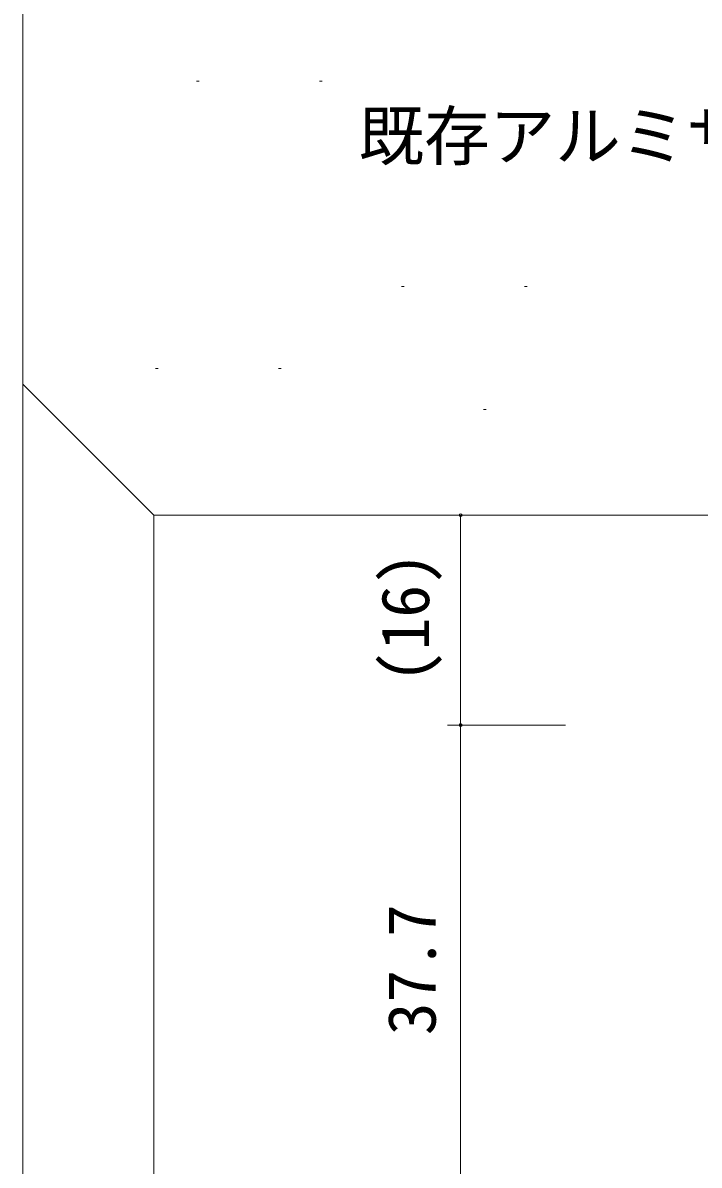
# Model space of a CAD drawing. Units: millimetres, scale not verified. Extents: x -594 to 539, y -420 to 386.
# Drawn here: x -439.8 to -388.2, y 133.3 to 220.4 of the extents above; entities that cross this region are included whole.
import ezdxf
from ezdxf.enums import TextEntityAlignment as Align

# ---------------------------------------------------------------- set-up
doc = ezdxf.new("R2010")
doc.units = ezdxf.units.MM
doc.header["$LTSCALE"] = 2
doc.layers.add('0-4_YSS_K', color=3, linetype='Continuous', lineweight=9)
doc.layers.add('0-5_YKK_D', color=6, linetype='Continuous', lineweight=9)
doc.styles.add('ＭＳ ゴシック', font='')
doc.styles.get('ＭＳ ゴシック').set_extended_font_data('MS Gothic')

msp = doc.modelspace()

# ---------------------------------------------------------------- linework, layer by layer
at = {"layer": '0-4_YSS_K'}
for p, q in [((-439.833, 192.842), (-439.833, 252.842)), ((-426.587, 215.927), (-426.387, 215.927)), ((-417.2, 215.927), (-417, 215.927)), ((-410.942, 200.282), (-410.742, 200.282)), ((-401.555, 200.282), (-401.355, 200.282)), ((-429.716, 194.024), (-429.516, 194.024)), ((-420.329, 194.024), (-420.129, 194.024)), ((-429.833, 182.842), (-439.833, 192.842)), ((-439.833, 192.842), (-439.833, -227.633)), ((-404.684, 190.895), (-404.484, 190.895)), ((-429.833, 182.842), (-429.833, -217.634))]:
    msp.add_line(p, q, dxfattribs=at)
msp.add_lwpolyline([(-356.831, 182.842), (-356.831, 192.842), (-366.831, 192.842), (-366.831, 182.842), (-429.833, 182.842)], dxfattribs=at)
at = {"layer": '0-5_YKK_D'}
for p, q in [((-406.431, 166.842), (-406.431, 182.842)), ((-398.431, 166.842), (-407.431, 166.842)), ((-398.431, 166.842), (-407.431, 166.842)), ((-406.431, 166.842), (-406.431, 129.142))]:
    msp.add_line(p, q, dxfattribs=at)
for centre, start, end in [((-406.431, 182.842), 90, 270), ((-406.431, 182.842), 270, 90), ((-406.431, 166.842), 90, 270), ((-406.431, 166.842), 90, 270), ((-406.431, 166.842), 270, 90), ((-406.431, 166.842), 270, 90)]:
    msp.add_arc(centre, 0.106, start, end, dxfattribs=at)

# ---------------------------------------------------------------- texts
at = {"layer": '0-5_YKK_D', "color": 4, "style": 'ＭＳ ゴシック'}
msp.add_text('既存アルミサッシ枠', height=3.666, dxfattribs=at).set_placement((-414.218, 208.824), align=Align.BOTTOM_LEFT)
for s, p in [('(16)', (-407.733, 170.042)), ('37.7', (-407.231, 143.192))]:
    msp.add_text(s, height=3.666, rotation=90, dxfattribs=at).set_placement(p, align=Align.BOTTOM_LEFT)

doc.saveas('drawing.dxf')
